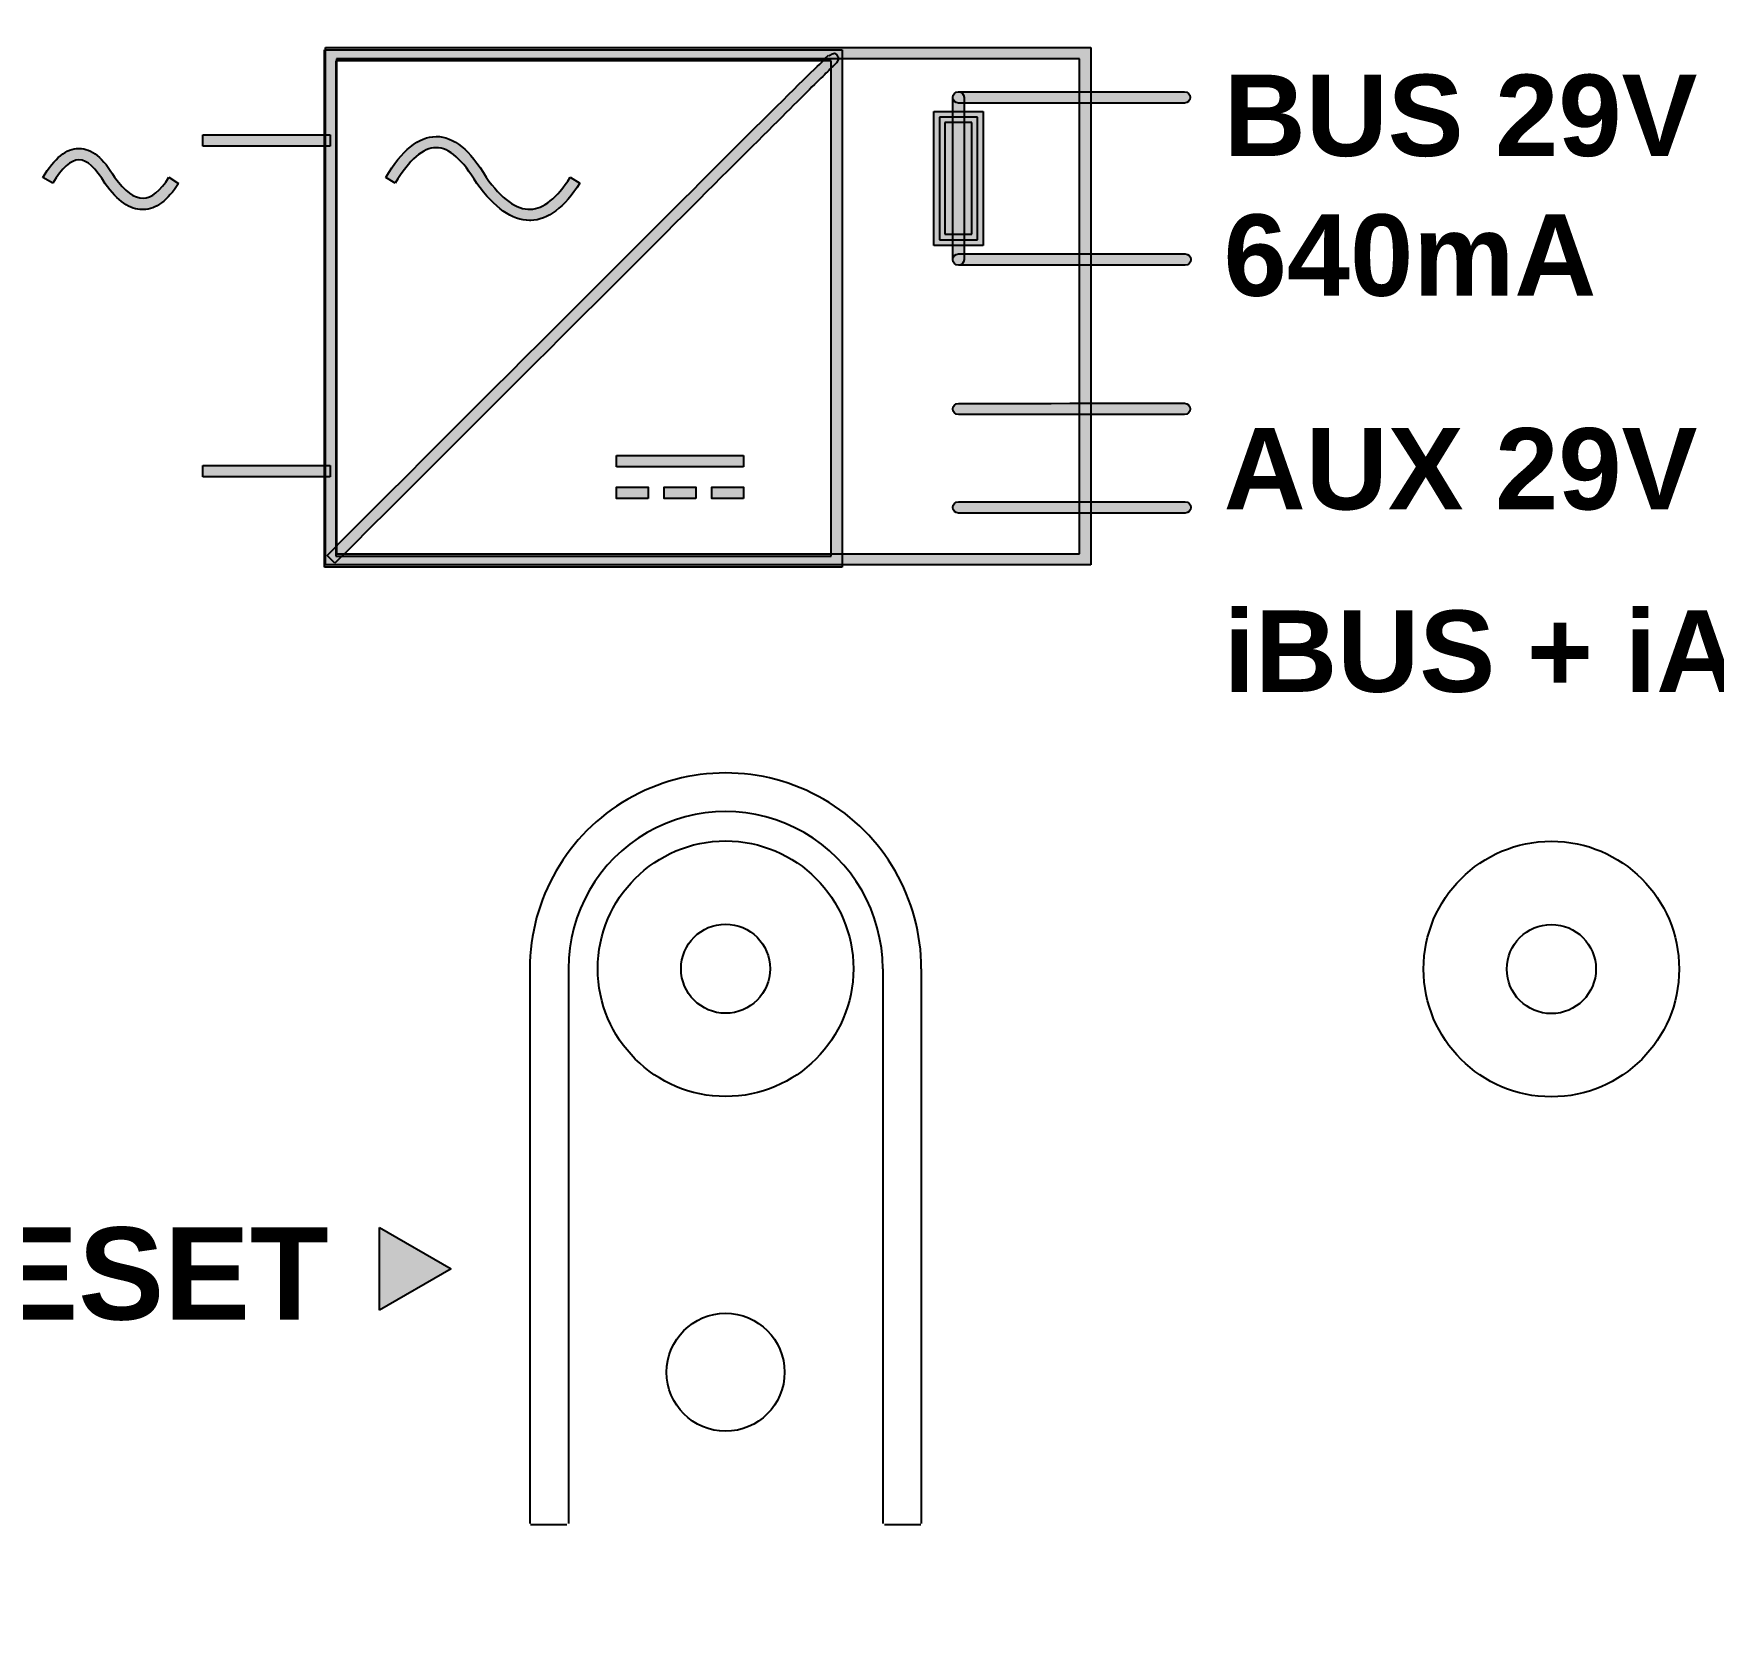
# Model space of a CAD drawing. Header units: millimetres. Extents: x -174 to 283928, y 1291 to 21053.
# Drawn here: x 9399.7 to 9426.13, y 20520.49 to 20545.75 of the extents above; entities that cross this region are included whole.
import ezdxf
from ezdxf.enums import TextEntityAlignment as Align

# ---------------------------------------------------------------- set-up
doc = ezdxf.new("R2010")
doc.units = ezdxf.units.MM
doc.layers.add('Enclosure', color=7, linetype='Continuous')
doc.layers.add('Serigraph', color=7, linetype='Continuous')
doc.styles.get("Standard").update_dxf_attribs({"font": 'arial.ttf'})

# ---------------------------------------------------------------- blocks, each defined once
blk = doc.blocks.new('*U215')
at = {"ltscale": 2}
blk.add_lwpolyline([(0, 20), (0, -20), (840, -20), (840, 20), (0, 20)], dxfattribs=at)
for points in [[(65.234, 3), (81.234, 3, -0.414214), (83.234, 1), (83.234, -1, -0.414214), (81.234, -3), (65.234, -3, -0.414214), (63.234, -1), (63.234, 1, -0.414214)], [(90.234, 3), (106.234, 3, -0.414214), (108.234, 1), (108.234, -1, -0.414214), (106.234, -3), (90.234, -3, -0.414214), (88.234, -1), (88.234, 1, -0.414214)]]:
    blk.add_lwpolyline(points, format="xyb", close=True, dxfattribs=at)
blk = doc.blocks.new('ZPS640HIC110_SERIGRAFIA')
at = {"layer": 'Serigraph'}
h = blk.add_hatch(color=256, dxfattribs=at)
h.dxf.hatch_style = 2
h.paths.add_polyline_path([(42.334, -3.814), (34.19, -3.814), (34.19, 4.326), (42.334, 4.326)])
h.paths.add_polyline_path([(34.366, -3.638), (42.157, -3.638), (42.157, 4.15), (34.366, 4.15)])
h = blk.add_hatch(color=256, dxfattribs=at)
h.dxf.hatch_style = 2
h.paths.add_polyline_path([(46.242, -3.777), (34.202, -3.777), (34.202, 4.363), (46.242, 4.363)])
h.paths.add_polyline_path([(34.379, -3.601), (46.066, -3.601), (46.066, 4.186), (34.379, 4.186)])
h = blk.add_hatch(color=256, dxfattribs=at)
h.dxf.hatch_style = 2
edge = h.paths.add_edge_path()
edge.add_spline(control_points=[(34.353, -3.752), (34.353, -3.752), (34.228, -3.627), (34.228, -3.627), (37.761, -0.096), (39.734, 1.874), (40.824, 2.961), (41.548, 3.682), (41.886, 4.019), (42.053, 4.167), (42.053, 4.167), (42.047, 4.173), (42.047, 4.173), (42.047, 4.173), (42.107, 4.233), (42.117, 4.244), (42.117, 4.244), (42.131, 4.231), (42.131, 4.231), (42.208, 4.289), (42.223, 4.273), (42.246, 4.249), (42.291, 4.205), (42.283, 4.171), (42.241, 4.121), (42.241, 4.121), (42.241, 4.12), (42.241, 4.12), (42.24, 4.119), (42.238, 4.117), (42.236, 4.115), (42.219, 4.095), (42.198, 4.074), (42.173, 4.049), (42.173, 4.049), (42.17, 4.051), (42.17, 4.051), (41.868, 3.754), (40.426, 2.319), (34.353, -3.752)], knot_values=[0, 0, 0, 0, 1, 1, 1, 2, 2, 2, 3, 3, 3, 4, 4, 4, 5, 5, 5, 6, 6, 6, 7, 7, 7, 8, 8, 8, 9, 9, 9, 10, 10, 10, 11, 11, 11, 12, 12, 12, 13, 13, 13, 13], degree=3, periodic=0)
h = blk.add_hatch(color=256, dxfattribs=at)
h.dxf.hatch_style = 2
edge = h.paths.add_edge_path()
edge.add_spline(control_points=[(44.16, 3.489), (44.112, 3.489), (44.072, 3.528), (44.072, 3.577), (44.072, 3.626), (44.112, 3.665), (44.16, 3.665), (44.16, 3.665), (47.719, 3.666), (47.719, 3.666), (47.767, 3.666), (47.807, 3.626), (47.807, 3.577), (47.807, 3.529), (47.767, 3.489), (47.719, 3.489), (47.719, 3.489), (47.719, 3.489), (47.719, 3.489), (47.719, 3.489), (44.16, 3.489), (44.16, 3.489)], knot_values=[0, 0, 0, 0, 1, 1, 1, 2, 2, 2, 3, 3, 3, 4, 4, 4, 5, 5, 5, 6, 6, 6, 7, 7, 7, 7], degree=3, periodic=0)
h = blk.add_hatch(color=256, dxfattribs=at)
h.dxf.hatch_style = 2
edge = h.paths.add_edge_path()
edge.add_spline(control_points=[(44.161, 0.939), (44.112, 0.939), (44.073, 0.979), (44.073, 1.027), (44.073, 1.027), (44.072, 3.578), (44.072, 3.578), (44.072, 3.626), (44.112, 3.666), (44.16, 3.666), (44.209, 3.666), (44.249, 3.626), (44.249, 3.578), (44.249, 3.578), (44.249, 1.027), (44.249, 1.027), (44.249, 0.979), (44.21, 0.939), (44.161, 0.939), (44.161, 0.939), (44.161, 0.939), (44.161, 0.939)], knot_values=[0, 0, 0, 0, 1, 1, 1, 2, 2, 2, 3, 3, 3, 4, 4, 4, 5, 5, 5, 6, 6, 6, 7, 7, 7, 7], degree=3, periodic=0)
h = blk.add_hatch(color=256, dxfattribs=at)
h.dxf.hatch_style = 2
h.paths.add_polyline_path([(44.549, 1.248), (43.773, 1.248), (43.773, 3.356), (44.549, 3.356)])
h.paths.add_polyline_path([(43.949, 1.424), (44.373, 1.424), (44.373, 3.18), (43.949, 3.18)])
for points in [[(43.861, 1.336), (44.461, 1.336), (44.461, 3.268), (43.861, 3.268)], [(35.053, -14.198), (36.183, -14.85), (35.053, -15.501)]]:
    blk.add_hatch(color=256, dxfattribs=at).paths.add_polyline_path(points)
h = blk.add_hatch(color=256, dxfattribs=at)
h.dxf.hatch_style = 2
h.paths.add_polyline_path([(34.278, 2.811), (32.275, 2.811), (32.275, 2.988), (34.278, 2.988)])
h = blk.add_hatch(color=256, dxfattribs=at)
h.dxf.hatch_style = 1
edge = h.paths.add_edge_path()
edge.add_spline(control_points=[(37.427, 1.818), (37.209, 1.809), (36.975, 1.981), (36.73, 2.321)], knot_values=[10, 10, 10, 10, 11, 11, 11, 11], degree=3, periodic=0)
edge.add_spline(control_points=[(36.73, 2.321), (36.477, 2.752), (36.22, 2.962), (35.945, 2.962)], knot_values=[9, 9, 9, 9, 10, 10, 10, 10], degree=3, periodic=0)
edge.add_spline(control_points=[(35.945, 2.962), (35.945, 2.962), (35.944, 2.962), (35.944, 2.962)], knot_values=[8, 8, 8, 8, 9, 9, 9, 9], degree=3, periodic=0)
edge.add_spline(control_points=[(35.944, 2.962), (35.672, 2.962), (35.405, 2.746), (35.151, 2.318)], knot_values=[7, 7, 7, 7, 8, 8, 8, 8], degree=3, periodic=0)
edge.add_spline(control_points=[(35.151, 2.318), (35.151, 2.318), (35.302, 2.228), (35.302, 2.228)], knot_values=[6.00001, 6.00001, 6.00001, 6.00001, 6.99999, 6.99999, 6.99999, 6.99999], degree=3, periodic=0)
edge.add_spline(control_points=[(35.302, 2.228), (35.523, 2.598), (35.739, 2.786), (35.944, 2.786)], knot_values=[5, 5, 5, 5, 6, 6, 6, 6], degree=3, periodic=0)
edge.add_spline(control_points=[(35.945, 2.786), (36.149, 2.785), (36.363, 2.598), (36.585, 2.222)], knot_values=[3, 3, 3, 3, 4, 4, 4, 4], degree=3, periodic=0)
edge.add_spline(control_points=[(36.585, 2.222), (36.862, 1.837), (37.141, 1.642), (37.415, 1.642)], knot_values=[0, 0, 0, 0, 1, 1, 1, 1], degree=3, periodic=0)
edge.add_spline(control_points=[(37.415, 1.642), (37.421, 1.642), (37.426, 1.642), (37.432, 1.642)], knot_values=[14, 14, 14, 14, 15, 15, 15, 15], degree=3, periodic=0)
edge.add_spline(control_points=[(37.432, 1.642), (37.702, 1.649), (37.962, 1.846), (38.204, 2.226)], knot_values=[13, 13, 13, 13, 14, 14, 14, 14], degree=3, periodic=0)
edge.add_spline(control_points=[(38.204, 2.226), (38.204, 2.226), (38.055, 2.32), (38.055, 2.32)], knot_values=[12.00001, 12.00001, 12.00001, 12.00001, 12.99999, 12.99999, 12.99999, 12.99999], degree=3, periodic=0)
edge.add_spline(control_points=[(38.055, 2.32), (37.846, 1.993), (37.635, 1.824), (37.427, 1.818)], knot_values=[11, 11, 11, 11, 12, 12, 12, 12], degree=3, periodic=0)
h = blk.add_hatch(color=256, dxfattribs=at)
h.dxf.hatch_style = 1
edge = h.paths.add_edge_path()
edge.add_spline(control_points=[(30.325, 2.594), (30.452, 2.593), (30.592, 2.466), (30.737, 2.22)], knot_values=[3, 3, 3, 3, 4, 4, 4, 4], degree=3, periodic=0)
edge.add_spline(control_points=[(30.737, 2.22), (30.935, 1.946), (31.128, 1.812), (31.328, 1.812)], knot_values=[0, 0, 0, 0, 1, 1, 1, 1], degree=3, periodic=0)
edge.add_spline(control_points=[(31.328, 1.812), (31.332, 1.812), (31.336, 1.812), (31.34, 1.812)], knot_values=[14, 14, 14, 14, 15, 15, 15, 15], degree=3, periodic=0)
edge.add_spline(control_points=[(31.34, 1.812), (31.536, 1.817), (31.722, 1.956), (31.893, 2.224)], knot_values=[13, 13, 13, 13, 14, 14, 14, 14], degree=3, periodic=0)
edge.add_spline(control_points=[(31.893, 2.224), (31.893, 2.224), (31.741, 2.321), (31.741, 2.321)], knot_values=[12.00001, 12.00001, 12.00001, 12.00001, 12.99999, 12.99999, 12.99999, 12.99999], degree=3, periodic=0)
edge.add_spline(control_points=[(31.741, 2.321), (31.604, 2.106), (31.468, 1.995), (31.335, 1.992)], knot_values=[11, 11, 11, 11, 12, 12, 12, 12], degree=3, periodic=0)
edge.add_spline(control_points=[(31.335, 1.992), (31.196, 1.988), (31.047, 2.099), (30.886, 2.322)], knot_values=[10, 10, 10, 10, 11, 11, 11, 11], degree=3, periodic=0)
edge.add_spline(control_points=[(30.886, 2.322), (30.707, 2.625), (30.524, 2.773), (30.326, 2.773)], knot_values=[9, 9, 9, 9, 10, 10, 10, 10], degree=3, periodic=0)
edge.add_spline(control_points=[(30.326, 2.773), (30.325, 2.773), (30.325, 2.773), (30.325, 2.773)], knot_values=[8, 8, 8, 8, 9, 9, 9, 9], degree=3, periodic=0)
edge.add_spline(control_points=[(30.325, 2.773), (30.125, 2.773), (29.94, 2.625), (29.758, 2.318)], knot_values=[7, 7, 7, 7, 8, 8, 8, 8], degree=3, periodic=0)
edge.add_spline(control_points=[(29.758, 2.318), (29.758, 2.318), (29.913, 2.227), (29.913, 2.227)], knot_values=[6.00001, 6.00001, 6.00001, 6.00001, 6.99999, 6.99999, 6.99999, 6.99999], degree=3, periodic=0)
edge.add_spline(control_points=[(29.913, 2.227), (30.055, 2.467), (30.198, 2.594), (30.325, 2.594)], knot_values=[5, 5, 5, 5, 6, 6, 6, 6], degree=3, periodic=0)
h = blk.add_hatch(color=256, dxfattribs=at)
h.dxf.hatch_style = 2
edge = h.paths.add_edge_path()
edge.add_spline(control_points=[(47.73, 0.939), (47.73, 0.939), (47.73, 0.939), (47.73, 0.939), (47.73, 0.939), (44.16, 0.939), (44.16, 0.939), (44.112, 0.939), (44.072, 0.979), (44.072, 1.027), (44.072, 1.076), (44.112, 1.115), (44.16, 1.115), (44.16, 1.115), (47.73, 1.115), (47.73, 1.115), (47.778, 1.115), (47.818, 1.076), (47.818, 1.027), (47.818, 0.978), (47.778, 0.939), (47.73, 0.939)], knot_values=[0, 0, 0, 0, 1, 1, 1, 2, 2, 2, 3, 3, 3, 4, 4, 4, 5, 5, 5, 6, 6, 6, 7, 7, 7, 7], degree=3, periodic=0)
h = blk.add_hatch(color=256, dxfattribs=at)
h.dxf.hatch_style = 2
edge = h.paths.add_edge_path()
edge.add_spline(control_points=[(44.16, -1.412), (44.112, -1.412), (44.072, -1.373), (44.072, -1.324), (44.072, -1.275), (44.112, -1.236), (44.16, -1.236), (44.16, -1.236), (45.509, -1.235), (47.719, -1.235), (47.767, -1.235), (47.807, -1.275), (47.807, -1.323), (47.807, -1.372), (47.767, -1.411), (47.719, -1.411), (47.719, -1.411), (47.719, -1.411), (47.719, -1.411), (45.511, -1.412), (44.161, -1.412), (44.16, -1.412), (44.16, -1.412), (44.16, -1.412), (44.16, -1.412)], knot_values=[0, 0, 0, 0, 1, 1, 1, 2, 2, 2, 3, 3, 3, 4, 4, 4, 5, 5, 5, 6, 6, 6, 7, 7, 7, 8, 8, 8, 8], degree=3, periodic=0)
h = blk.add_hatch(color=256, dxfattribs=at)
h.dxf.hatch_style = 2
h.paths.add_polyline_path([(40.78, -2.232), (38.782, -2.232), (38.782, -2.056), (40.78, -2.056)])
h = blk.add_hatch(color=256, dxfattribs=at)
h.dxf.hatch_style = 2
h.paths.add_polyline_path([(34.278, -2.389), (32.275, -2.389), (32.275, -2.213), (34.278, -2.213)])
h = blk.add_hatch(color=256, dxfattribs=at)
h.dxf.hatch_style = 2
h.paths.add_polyline_path([(39.281, -2.732), (38.782, -2.732), (38.782, -2.555), (39.281, -2.555)])
h = blk.add_hatch(color=256, dxfattribs=at)
h.dxf.hatch_style = 2
h.paths.add_polyline_path([(40.03, -2.732), (39.53, -2.732), (39.53, -2.555), (40.03, -2.555)])
h = blk.add_hatch(color=256, dxfattribs=at)
h.dxf.hatch_style = 2
h.paths.add_polyline_path([(40.78, -2.732), (40.28, -2.732), (40.28, -2.555), (40.78, -2.555)])
h = blk.add_hatch(color=256, dxfattribs=at)
h.dxf.hatch_style = 2
edge = h.paths.add_edge_path()
edge.add_spline(control_points=[(47.73, -2.961), (47.73, -2.961), (44.16, -2.961), (44.16, -2.961), (44.112, -2.961), (44.072, -2.921), (44.072, -2.873), (44.072, -2.824), (44.112, -2.785), (44.16, -2.785), (44.16, -2.785), (47.73, -2.785), (47.73, -2.785), (47.778, -2.785), (47.818, -2.824), (47.818, -2.873), (47.818, -2.921), (47.778, -2.961), (47.73, -2.961)], knot_values=[0, 0, 0, 0, 1, 1, 1, 2, 2, 2, 3, 3, 3, 4, 4, 4, 5, 5, 5, 6, 6, 6, 6], degree=3, periodic=0)
for p, q in [((34.19, -3.814), (34.19, 4.326)), ((34.19, 4.326), (42.334, 4.326)), ((34.202, -3.777), (34.202, 4.363)), ((34.202, 4.363), (46.242, 4.363)), ((42.334, 4.326), (42.334, -3.814)), ((46.242, 4.363), (46.242, -3.777)), ((42.157, 4.15), (34.366, 4.15)), ((34.366, 4.15), (34.366, -3.638)), ((46.066, 4.186), (34.379, 4.186)), ((34.379, 4.186), (34.379, -3.601)), ((42.157, -3.638), (42.157, 4.15)), ((46.066, -3.601), (46.066, 4.186)), ((43.773, 1.248), (43.773, 3.356)), ((43.773, 3.356), (44.549, 3.356)), ((44.461, 3.268), (43.861, 3.268)), ((43.861, 3.268), (43.861, 1.336)), ((44.373, 3.18), (43.949, 3.18)), ((43.949, 3.18), (43.949, 1.424)), ((44.373, 1.424), (44.373, 3.18)), ((44.461, 1.336), (44.461, 3.268)), ((44.549, 3.356), (44.549, 1.248)), ((32.275, 2.811), (32.275, 2.988)), ((32.275, 2.988), (34.278, 2.988)), ((34.278, 2.988), (34.278, 2.811)), ((34.278, 2.811), (32.275, 2.811)), ((43.861, 1.336), (44.461, 1.336)), ((43.949, 1.424), (44.373, 1.424)), ((44.549, 1.248), (43.773, 1.248)), ((38.782, -2.232), (38.782, -2.056)), ((38.782, -2.056), (40.78, -2.056)), ((40.78, -2.056), (40.78, -2.232)), ((32.275, -2.389), (32.275, -2.213)), ((32.275, -2.213), (34.278, -2.213)), ((34.278, -2.213), (34.278, -2.389)), ((40.78, -2.232), (38.782, -2.232)), ((34.278, -2.389), (32.275, -2.389)), ((34.366, -3.638), (42.157, -3.638)), ((34.379, -3.601), (46.066, -3.601)), ((42.334, -3.814), (34.19, -3.814)), ((46.242, -3.777), (34.202, -3.777)), ((35.053, -14.198), (36.183, -14.85)), ((35.053, -15.501), (35.053, -14.198)), ((36.183, -14.85), (35.053, -15.501))]:
    blk.add_line(p, q, dxfattribs=at)
for points in [[(39.281, -2.732), (38.782, -2.732), (38.782, -2.555), (39.281, -2.555), (39.281, -2.732)], [(40.03, -2.732), (39.53, -2.732), (39.53, -2.555), (40.03, -2.555), (40.03, -2.732)], [(40.78, -2.732), (40.28, -2.732), (40.28, -2.555), (40.78, -2.555), (40.78, -2.732)]]:
    blk.add_lwpolyline(points, dxfattribs=at)
for points in [[(42.047, 4.173), (42.047, 4.173), (42.107, 4.233), (42.117, 4.244)], [(42.117, 4.244), (42.117, 4.244), (42.131, 4.231), (42.131, 4.231)], [(42.131, 4.231), (42.208, 4.289), (42.223, 4.273), (42.246, 4.249)], [(42.246, 4.249), (42.291, 4.205), (42.283, 4.171), (42.241, 4.121)], [(42.17, 4.051), (41.868, 3.754), (40.426, 2.319), (34.353, -3.752)], [(40.824, 2.961), (41.548, 3.682), (41.886, 4.019), (42.053, 4.167)], [(42.053, 4.167), (42.053, 4.167), (42.047, 4.173), (42.047, 4.173)], [(42.173, 4.049), (42.173, 4.049), (42.17, 4.051), (42.17, 4.051)], [(42.236, 4.115), (42.219, 4.095), (42.198, 4.074), (42.173, 4.049)], [(42.241, 4.12), (42.24, 4.119), (42.238, 4.117), (42.236, 4.115)], [(42.241, 4.121), (42.241, 4.121), (42.241, 4.12), (42.241, 4.12)], [(44.073, 1.027), (44.073, 1.027), (44.072, 3.578), (44.072, 3.578)], [(44.16, 3.665), (44.16, 3.665), (47.719, 3.666), (47.719, 3.666)], [(47.719, 3.489), (47.719, 3.489), (44.16, 3.489), (44.16, 3.489)], [(44.249, 3.578), (44.249, 3.578), (44.249, 1.027), (44.249, 1.027)], [(34.228, -3.627), (37.761, -0.096), (39.734, 1.874), (40.824, 2.961)], [(35.945, 2.962), (36.22, 2.962), (36.477, 2.752), (36.73, 2.321)], [(30.326, 2.773), (30.524, 2.773), (30.707, 2.625), (30.886, 2.322)], [(36.585, 2.222), (36.363, 2.598), (36.149, 2.785), (35.945, 2.786)], [(30.737, 2.22), (30.592, 2.466), (30.452, 2.593), (30.325, 2.594)], [(29.913, 2.227), (29.913, 2.227), (29.758, 2.318), (29.758, 2.318)], [(31.328, 1.812), (31.128, 1.812), (30.935, 1.946), (30.737, 2.22)], [(30.886, 2.322), (31.047, 2.099), (31.196, 1.988), (31.335, 1.992)], [(31.335, 1.992), (31.468, 1.995), (31.604, 2.106), (31.741, 2.321)], [(31.893, 2.224), (31.722, 1.956), (31.536, 1.817), (31.34, 1.812)], [(31.741, 2.321), (31.741, 2.321), (31.893, 2.224), (31.893, 2.224)], [(35.302, 2.228), (35.302, 2.228), (35.151, 2.318), (35.151, 2.318)], [(37.415, 1.642), (37.141, 1.642), (36.862, 1.837), (36.585, 2.222)], [(36.73, 2.321), (36.975, 1.981), (37.209, 1.809), (37.427, 1.818)], [(37.427, 1.818), (37.635, 1.824), (37.846, 1.993), (38.055, 2.32)], [(38.204, 2.226), (37.962, 1.846), (37.702, 1.649), (37.432, 1.642)], [(38.055, 2.32), (38.055, 2.32), (38.204, 2.226), (38.204, 2.226)], [(31.34, 1.812), (31.336, 1.812), (31.332, 1.812), (31.328, 1.812)], [(37.432, 1.642), (37.426, 1.642), (37.421, 1.642), (37.415, 1.642)], [(44.16, 1.115), (44.16, 1.115), (47.73, 1.115), (47.73, 1.115)], [(44.161, 0.939), (44.112, 0.939), (44.073, 0.979), (44.073, 1.027)], [(47.73, 0.939), (47.73, 0.939), (44.16, 0.939), (44.16, 0.939)], [(44.249, 1.027), (44.249, 0.979), (44.21, 0.939), (44.161, 0.939)], [(44.16, -1.236), (44.16, -1.236), (45.509, -1.235), (47.719, -1.235)], [(47.719, -1.411), (45.511, -1.412), (44.161, -1.412), (44.16, -1.412)], [(44.16, -2.785), (44.16, -2.785), (47.73, -2.785), (47.73, -2.785)], [(47.73, -2.961), (47.73, -2.961), (44.16, -2.961), (44.16, -2.961)], [(34.353, -3.752), (34.353, -3.752), (34.228, -3.627), (34.228, -3.627)]]:
    blk.add_open_spline(points, degree=3, dxfattribs=at)
for points, knots in [([(44.072, 3.578), (44.072, 3.626), (44.112, 3.666), (44.16, 3.666), (44.209, 3.666), (44.249, 3.626), (44.249, 3.578)], [2, 2, 2, 2, 3, 3, 3, 4, 4, 4, 4]), ([(44.16, 3.489), (44.112, 3.489), (44.072, 3.528), (44.072, 3.577), (44.072, 3.626), (44.112, 3.665), (44.16, 3.665)], [0, 0, 0, 0, 1, 1, 1, 2, 2, 2, 2]), ([(47.719, 3.666), (47.767, 3.666), (47.807, 3.626), (47.807, 3.577), (47.807, 3.529), (47.767, 3.489), (47.719, 3.489)], [3, 3, 3, 3, 4, 4, 4, 5, 5, 5, 5]), ([(35.151, 2.318), (35.405, 2.746), (35.672, 2.962), (35.944, 2.962), (35.944, 2.962), (35.945, 2.962), (35.945, 2.962)], [7, 7, 7, 7, 8, 8, 8, 9, 9, 9, 9]), ([(29.758, 2.318), (29.94, 2.625), (30.125, 2.773), (30.325, 2.773), (30.325, 2.773), (30.325, 2.773), (30.326, 2.773)], [7, 7, 7, 7, 8, 8, 8, 9, 9, 9, 9]), ([(35.945, 2.786), (35.944, 2.786), (35.944, 2.786), (35.944, 2.786), (35.739, 2.786), (35.523, 2.598), (35.302, 2.228)], [4, 4, 4, 4, 5, 5, 5, 6, 6, 6, 6]), ([(30.325, 2.594), (30.325, 2.594), (30.325, 2.594), (30.325, 2.594), (30.198, 2.594), (30.055, 2.467), (29.913, 2.227)], [4, 4, 4, 4, 5, 5, 5, 6, 6, 6, 6]), ([(44.16, 0.939), (44.112, 0.939), (44.072, 0.979), (44.072, 1.027), (44.072, 1.076), (44.112, 1.115), (44.16, 1.115)], [2, 2, 2, 2, 3, 3, 3, 4, 4, 4, 4]), ([(47.73, 1.115), (47.778, 1.115), (47.818, 1.076), (47.818, 1.027), (47.818, 0.978), (47.778, 0.939), (47.73, 0.939)], [5, 5, 5, 5, 6, 6, 6, 7, 7, 7, 7]), ([(44.16, -1.412), (44.112, -1.412), (44.072, -1.373), (44.072, -1.324), (44.072, -1.275), (44.112, -1.236), (44.16, -1.236)], [0, 0, 0, 0, 1, 1, 1, 2, 2, 2, 2]), ([(47.719, -1.235), (47.767, -1.235), (47.807, -1.275), (47.807, -1.323), (47.807, -1.372), (47.767, -1.411), (47.719, -1.411)], [3, 3, 3, 3, 4, 4, 4, 5, 5, 5, 5]), ([(44.16, -2.961), (44.112, -2.961), (44.072, -2.921), (44.072, -2.873), (44.072, -2.824), (44.112, -2.785), (44.16, -2.785)], [1, 1, 1, 1, 2, 2, 2, 3, 3, 3, 3]), ([(47.73, -2.785), (47.778, -2.785), (47.818, -2.824), (47.818, -2.873), (47.818, -2.921), (47.778, -2.961), (47.73, -2.961)], [4, 4, 4, 4, 5, 5, 5, 6, 6, 6, 6])]:
    blk.add_open_spline(points, degree=3, knots=knots, dxfattribs=at)
at = {"layer": 'Serigraph', "attachment_point": 1}
for s, width, insert, char_height in [('{\\fArial Rounded MT Bold|b0|i0|c0|p34;BUS 29V}', 8.97902, (48.333, 3.935), 1.28), ('{\\fArial Rounded MT Bold|b0|i0|c0|p34;640mA}', 8.97902, (48.333, 1.736), 1.28), ('{\\fArial Rounded MT Bold|b0|i0|c0|p34;AUX 29V}', 8.97902, (48.333, -1.625), 1.28), ('{\\fArial Rounded MT Bold|b0|i0|c0|p34;iBUS + iAUX     640mA}', 19.1362, (48.333, -4.494), 1.28), ('{\\fArial Rounded MT Bold|b0|i0|c0|p34;RESET}', 8.97902, (27.501, -14.198), 1.45)]:
    blk.add_mtext_dynamic_manual_height_columns(s, width=width, gutter_width=12.5, heights=[0], dxfattribs=dict(at, insert=insert, char_height=char_height))
blk = doc.blocks.new('ZPS640HIC110_ENVOLVENTE')
at = {"layer": 'Enclosure'}
for p, q in [((37.419, -10.129), (37.419, -18.854)), ((38.026, -10.129), (38.026, -18.854)), ((42.97, -10.129), (42.97, -18.854)), ((43.577, -10.129), (43.577, -18.854)), ((37.429, -18.871), (37.999, -18.871)), ((42.997, -18.871), (43.567, -18.871))]:
    blk.add_line(p, q, dxfattribs=at)
for centre, radius in [((40.498, -10.129), 2.01), ((53.489, -10.134), 2.01), ((40.498, -10.129), 0.701), ((53.489, -10.134), 0.701), ((40.498, -16.477), 0.928)]:
    blk.add_circle(centre, radius, dxfattribs=at)
for radius, start, end in [(3.079, 0.0011, 180.0012), (2.472, 359.9989, 180.0015)]:
    blk.add_arc((40.498, -10.129), radius, start, end, dxfattribs=at)
blk = doc.blocks.new('ZPS640HIC110_ATT_DEF')
blk.add_wipeout([(0, 45), (80, 45), (80, -45), (0, -45)])
at = {"layer": 'Enclosure'}
blk.add_blockref('ZPS640HIC110_ENVOLVENTE', (0, 0), dxfattribs=at)
at = {"layer": 'Serigraph'}
blk.add_blockref('ZPS640HIC110_SERIGRAFIA', (0, 0), dxfattribs=at)
at = {"color": 3, "flags": 2}
blk.add_attdef('REFERENCE', text='', height=2.5, dxfattribs=at).set_placement((40.498, 27.418), align=Align.CENTER)

msp = doc.modelspace()

# ---------------------------------------------------------------- block references
at = {"color": 1}
msp.add_blockref('*U215', (9321.853, 20541.172), dxfattribs=at)

# ---------------------------------------------------------------- next in the draw order: block references
msp.add_blockref('ZPS640HIC110_ATT_DEF', (9370.087, 20541.172))

doc.saveas('drawing.dxf')
